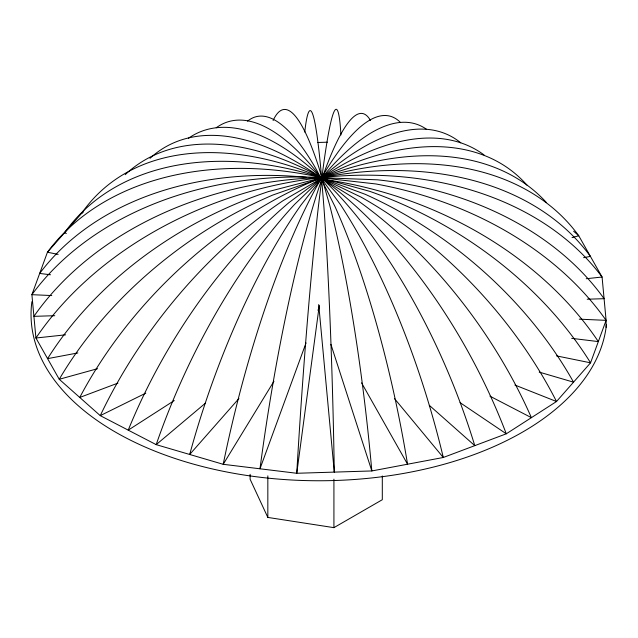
<?xml version="1.0" encoding="UTF-8"?>
<svg xmlns="http://www.w3.org/2000/svg" width="638" height="638" viewBox="0 0 638 638"><rect width="100%" height="100%" fill="white"/><g stroke="black" fill="none" stroke-linecap="round" stroke-linejoin="round"><path stroke-width="0.96" d="M321.759 179.087L318.306 207.294A329.758 16.381 -86.4 0 0 296.758 473.276L223.212 464.305L156.19 444.646L100.262 415.641L59.246 379.275L35.927 338.012L31.9 294.676L47.443 252.217L81.489 213.523L83.163 212.446M321.871 178.146L322.908 169.676A329.758 16.381 -86.4 0 1 340.915 134.961M319.263 305.546L296.758 473.276L371.826 470.948L443.29 457.486L506.285 433.808L556.511 401.517L590.557 362.823L606.1 320.356L602.073 277.02L578.754 235.765L573.626 231.219M306.041 342.941L259.985 468.786A326.736 48.655 -81.4 0 1 321.863 178.991M317.979 310.315L319 307.516M273.949 381.253L223.212 464.305A329.001 80.771 -76.4 0 1 400.082 122.073M321.767 178.409L300.809 205.292A324.774 109.712 -71.1 0 0 189.701 454.471L238.923 398.527M322.381 177.627L327.254 171.375A324.774 109.712 -71.1 0 1 426.519 129.275M321.775 178.313L294.708 204.28A328.841 139.507 -65.4 0 0 156.19 444.646L205.643 402.993M322.453 177.659L327.868 172.467A328.841 139.507 -65.4 0 1 460.756 142.816M321.775 178.217L289.046 202.541A324.614 163.376 -59.2 0 0 128.222 430.148L174.246 400.568M322.549 177.635L327.972 173.608A324.614 163.376 -59.2 0 1 484.067 154.946M250.12 474.321L250.12 479.266L267.832 517.426L333.921 527.65L382.306 499.714L382.306 475.964M145.799 393.136L100.262 415.641A328.69 188.569 -52.3 0 1 283.105 200.627L327.565 174.732A328.69 188.569 -52.3 0 1 527.108 185.267M117.918 383.111L79.75 397.458A324.471 205.811 -44.7 0 1 546.511 202.621M97.582 368.684L59.246 379.275A328.57 224.751 -36.1 0 1 272.649 195.1L325.34 176.598A328.57 224.751 -36.1 0 1 578.754 235.765L572.047 237.615M77.852 352.942L47.587 358.644A324.391 234.25 -26.5 0 1 268.518 191.567L323.673 177.228A324.391 234.25 -26.5 0 1 590.413 256.388L583.579 257.68M65.618 334.814L35.927 338.012A328.53 245.718 -16 0 1 321.791 177.579A328.53 245.718 -16 0 1 602.073 277.02L586.234 278.726M317.541 142.497L327.414 142.194M54.772 315.698L33.91 316.344A324.391 246.882 -4.7 0 1 319.805 177.643L377.568 179.82A324.391 246.882 -4.7 0 1 604.09 298.688L587.199 299.214M51.766 295.561L31.9 294.676A328.57 250.128 6.8 0 1 317.868 177.404L375.926 183.967A328.57 250.128 6.8 0 1 606.1 320.356L606.1 327.342M579.28 319.159L606.1 320.356M50.53 274.771L39.668 273.447A326.289 244.234 18.1 0 1 306.216 177.308M571.68 338.339L598.332 341.593A326.289 244.234 18.1 0 0 331.744 180.602M58.146 254.395L47.443 252.217A328.69 237.655 28.7 0 1 314.622 176.12L369.625 191.304A328.69 237.655 28.7 0 1 590.557 362.823L556.495 355.884M66.368 233.428L64.462 232.87A324.614 222.423 38.3 0 1 313.537 175.163L365.271 194.327A324.614 222.423 38.3 0 1 573.538 382.17L539.222 372.106M514.93 385.057L556.511 401.517A328.841 209.017 47 0 0 361.084 197.126L312.923 174.07A328.841 209.017 47 0 0 81.489 213.523M489.976 396.182L531.398 417.659A324.774 186.774 54.6 0 0 356.02 199.343L312.819 172.93A324.774 186.774 54.6 0 0 125.184 174.676M460.078 402.65L506.285 433.808A329.639 166.358 61.5 0 0 150.002 158.336M429.318 405.329L474.784 445.643A324.909 138.247 67.7 0 0 188.409 138.31M394.459 398.575L443.29 457.486A329.758 111.77 73.4 0 0 340.628 204.894L315.467 170.482A329.758 111.77 73.4 0 0 216.202 127.791M361.563 382.84L407.554 464.217A326.815 80.555 78.8 0 0 335.046 206.664L321.735 180.091L323.984 207.86A326.815 16.5 88.8 0 1 334.288 472.112L318.721 304.541M320.483 177.587L317.134 170.904A326.815 80.555 78.8 0 0 247.536 121.156M330.907 344.361L371.826 470.948A327.9 49.11 83.9 0 0 329.686 205.181L319 167.842A327.9 49.11 83.9 0 0 273.104 120.518M321.504 177.212L320.962 170.498A326.815 16.5 88.8 0 0 304.757 132.058M333.921 479.154L333.921 527.65M267.832 475.852L267.832 517.426M606.451 324.407A287.961 166.255 0 0 1 299.294 480.366A287.961 166.255 0 0 1 31.9 301.662M322.477 177.228A326.736 48.655 -81.4 0 1 370.439 120.446"/></g></svg>
